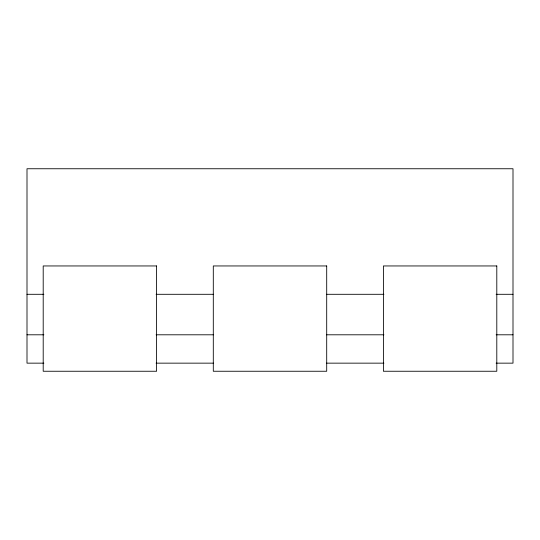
<?xml version="1.0" encoding="UTF-8"?>
<svg xmlns="http://www.w3.org/2000/svg" width="540" height="540" viewBox="0 0 540 540"><rect width="100%" height="100%" fill="white"/><g stroke="black" fill="none" stroke-linecap="round" stroke-linejoin="round"><path stroke-width="0.81" d="M27 294.3L43.875 294.3M156.094 294.3L213.469 294.3M326.531 294.3L383.906 294.3M496.125 294.3L513 294.3M27 334.8L43.875 334.8M156.094 334.8L213.469 334.8M326.531 334.8L383.906 334.8M496.125 334.8L513 334.8M43.875 363.15L27 363.15L27 168.75L513 168.75L513 363.15L496.125 363.15M156.094 363.15L213.469 363.15M326.531 363.15L383.906 363.15M156.6 265.95L43.2 265.95L43.2 371.25L156.6 371.25L156.6 265.95M326.7 265.95L213.3 265.95L213.3 371.25L326.7 371.25L326.7 265.95M496.8 265.95L383.4 265.95L383.4 371.25L496.8 371.25L496.8 265.95"/></g></svg>
